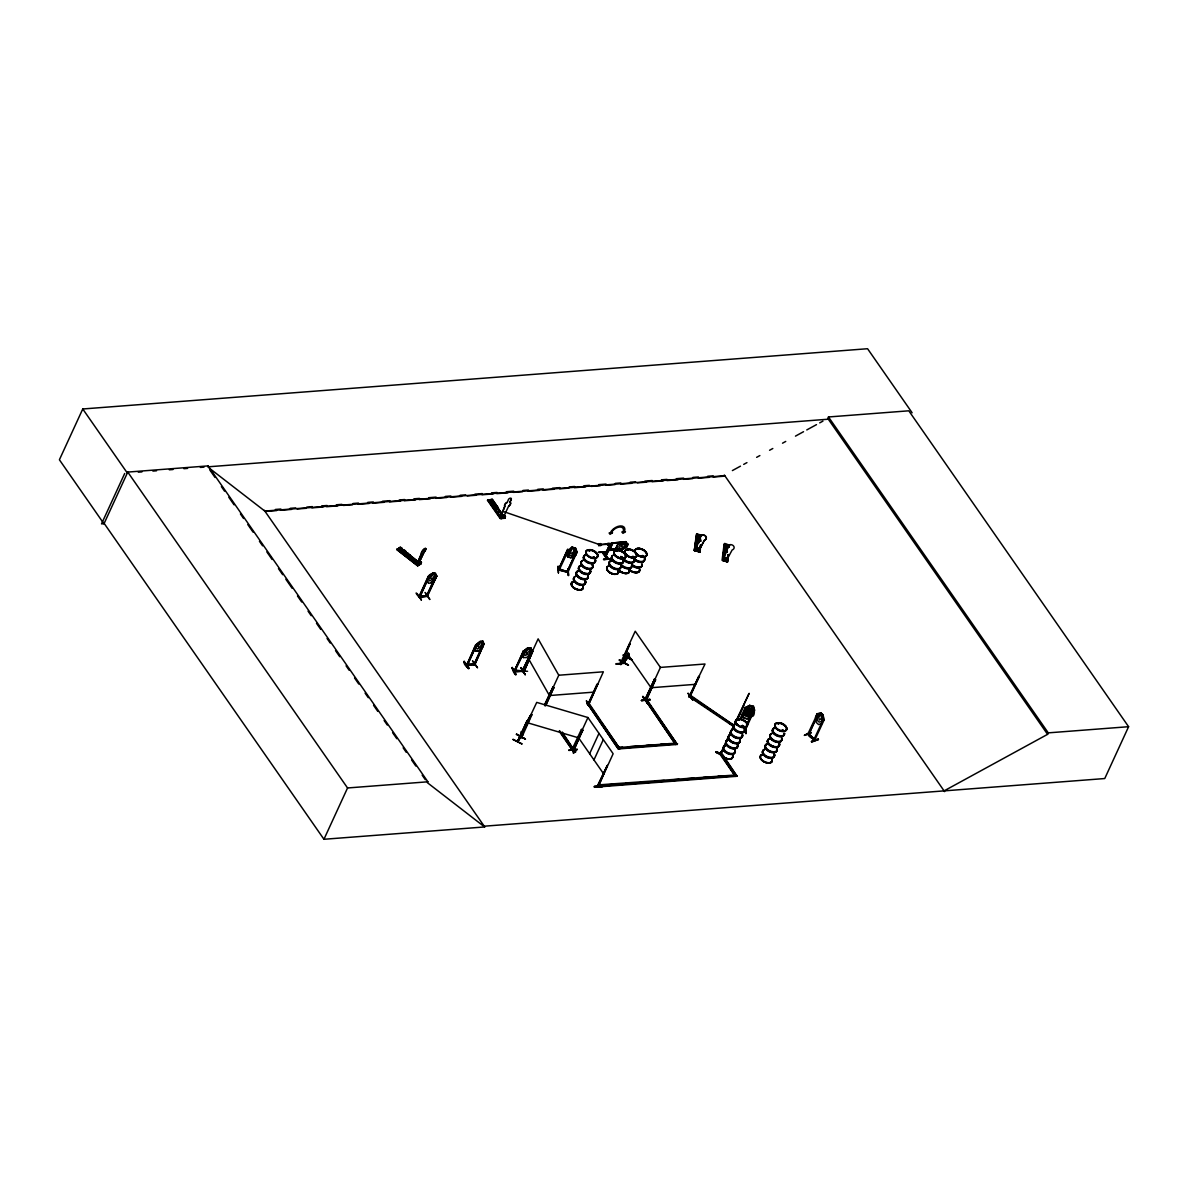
<?xml version="1.0" encoding="UTF-8"?>
<svg xmlns="http://www.w3.org/2000/svg" width="1188" height="1188" viewBox="0 0 1188 1188"><rect width="100%" height="100%" fill="white"/><g stroke="black" fill="none" stroke-linecap="round" stroke-linejoin="round"><path stroke-width="1.5" d="M429.714 599.524L425.111 592.456M591.015 707.855L586.323 700.757L591.104 707.543M687.926 693.317L692.663 700.059M573.685 750.861L582.551 729.863L573.017 750.014M572.319 749.212L573.685 749.494L573.21 750.742M503.311 514.76C501.158 514.656 506.652 517.181 502.925 514.835M503.356 515.013L503.593 516.394L503.564 515.28M504.083 515.948L504.187 514.76L502.153 517.73L503.177 515.503L504.454 515.399L503.549 517.79M521.577 738.03L521.101 731.615M523.002 734.6C520.804 733.011 524.116 735.981 521.695 735.06M522.661 735.342L531.912 714.775L531.036 714.523L531.912 714.775M582.981 730.471L581.407 729.417L571.948 749.702L572.898 749.955M572.156 749.717L573.017 750.222M572.2 749.39L573.269 749.242M573.537 753.385L573.225 746.584L573.552 753.341M581.407 729.417L582.551 729.863M609.192 545.767L610.87 546.421L609.117 545.574L604.87 555.36M419.839 561.85C421.413 562.964 417.641 561.612 420.582 562.147M503.935 515.74L503.445 516.364L503.549 515.429M822.304 723.358L818.591 724.561L816.275 722.423L815.532 717.062L817.017 713.825L817.745 714.285M698.485 548.574C697.802 549.287 698.247 547.356 698.514 549.198M726.15 559.028L726.15 557.528L726.061 559.043M698.425 548.128L697.95 548.737M726.046 557.499L725.853 559.088L725.66 557.632M811.538 741.371C832.432 735.045 797.356 746.703 818.25 738.891M811.701 742.084L818.413 739.545M574.146 548.292L573.299 552.732L570.596 553.43L570.804 550.504L573.091 548.024L574.131 548.217M750.267 709.37L749.42 713.78L746.732 714.523L746.94 711.612L749.227 709.117L750.281 709.429M751.618 706.355L750.771 710.855L748.084 711.597L747.638 710.097L750.564 706.103M523.329 672.066L532.759 651.202L523.804 672.2L523.062 671.443M523.433 671.472L523.849 672.141L523.715 670.715M720.359 753.979L749.138 693.317L735.209 723.611M720.968 753.712L730.278 733.367M609.845 549.405L608.865 550.475L622.616 549.346L622.764 548.411L620.106 548.485L618.755 547L619.527 545.337L622.393 543.495L628.006 544.149L626.804 546.777L622.126 549.465M608.924 550.475L609.058 549.376L617.626 548.811M612.562 543.659L609.682 550.415L612.369 542.857M622.141 542.589C610.484 543.243 614.003 542.188 612.399 543.421M701.796 535.461L697.014 533.828L695.322 550.846L694.341 550.534L696.376 534.273L701.677 535.729M694.386 550.534L696.836 534.229L695.232 550.816L695.96 551.039L697.415 534.645M696.896 534.095L694.297 550.504M695.039 550.727L697.014 533.828M696.034 548.737L699.881 538.728A3.415 2.747 7.4 0 1 701.529 535.135A3.415 2.747 7.4 0 1 706.043 536.679A3.415 2.747 7.4 0 1 704.395 540.273L699.212 549.955L704.395 540.273A3.415 2.747 7.4 0 0 706.028 536.798A3.415 2.747 7.4 0 0 701.514 535.253A3.415 2.747 7.4 0 0 699.866 538.847L699.881 538.728M696.406 547.445L697.802 534.57M696.599 550.445L697.623 548.217L699.064 548.856L698.039 551.084L699.064 548.856M700.044 540.792L700.742 535.387M699.331 551.529L700.4 548.945L699.331 551.529L695.292 550.148L695.767 549.079M700.504 544.713L699.509 552.049M700.623 545.114L699.791 552.346L700.757 545.144M729.551 545.797L724.145 543.956L722.096 560.216L727.591 562.028L728.511 554.826M725.363 548.128L723.7 560.736L722.675 560.394L724.784 543.51L729.566 545.144L728.452 545.218M722.764 560.424L724.546 543.911L722.675 560.394M725.571 544.267L723.032 560.528L724.784 543.51M724.873 544.208L723.7 560.736M724.338 560.276L725.378 557.9C729.12 559.355 723.225 556.444 724.338 560.276L725.809 560.766L726.848 558.405M725.913 558.939L725.853 557.677M727.635 548.529L727.65 548.411A3.415 2.747 7.4 0 1 729.298 544.817A3.415 2.747 7.4 0 1 733.813 546.361A3.415 2.747 7.4 0 1 732.164 549.955L726.997 559.518M727.101 561.211L727.799 558.509L727.101 561.211L723.047 559.83L723.165 558.642L722.987 560.498M728.155 554.529L727.234 561.731L726.017 561.523M727.457 562.013L728.259 554.573M522.081 671.487L531.972 650.905L521.918 671.487L523.062 670.478M594.401 787.184L602.747 786.486L594.416 787.124M594.356 786.471L602.687 785.743L594.342 786.382M641.505 700.534L649.955 699.39L641.416 700.489L650.029 700.163L649.94 699.376M649.836 699.836L641.416 700.489M821.264 713.973L821.517 718.116L819.527 720.077L818.621 717.463L821.339 713.943M607.825 543.777L600.668 544.624L607.825 544.356M503.667 516.305L500.935 516.201L504.855 506.444A3.415 2.005 -34.8 0 1 507.276 502.405L508.434 499.524A1.708 0.995 -34.8 0 1 510.409 498.158A1.708 0.995 -34.8 0 1 511.226 499.316L510.053 502.197A3.415 2.005 -34.8 0 1 508.791 506.147L508.702 506.014A3.415 2.005 -34.8 0 0 509.964 502.064L511.226 499.316M419.527 562.236L419.23 561.82M419.973 564.018L420.804 561.657L420.27 562.756M419.78 562.028L419.082 564.523L420.136 562.637M525.319 725.972L525.17 726.804L527.472 722.75M526.67 723.032L526.522 723.863L528.957 719.676L527.22 722.928C529.64 716.839 521.517 734.808 526.759 723.893L526.329 725.17L528.809 720.002M503.504 516.394L503.296 515.696M588.699 550.683L589.59 551.069M589.738 550.905L589.382 551.084M592.961 557.261L594.698 557.469M593.213 557.766L594.163 557.944M593.228 556.92L594.535 558.152M616.914 551.247L617.671 550.816M617.018 551.336L617.3 550.653M621.992 557.306L622.438 558.152L622.364 557.321M622.349 558.197L622.571 557.528M627.68 550.118L628.378 549.925M632.298 556.816C632.862 558.999 634.303 555.241 632.061 557.038M638.06 549.123L638.312 549.331M642.173 556.266C642.96 553.786 644.787 558.538 642.263 556.177M642.589 555.984L642.47 555.657M738.312 719.869L739.292 720.329M738.832 720.374L738.847 719.572M739.352 720.091L738.906 719.572M744.104 727.026L743.332 726.714M778.021 723.447L777.991 723.923M778.63 724.175L778.081 723.433M783.724 730.976L781.927 730.457M517.82 740.733L520.938 736.827M518.131 741.297L518.176 740.273M520.418 737.139L536.724 702.39L587.941 717.537L613.142 753.741L598.158 786.471C597.119 783.961 599.777 786.114 597.876 785.194M727.308 559.563L723.269 558.182L723.388 556.994L722.779 558.33L727.769 559.949M525.23 727.516L524.101 729.239L528.333 719.809M524.101 729.239L524.547 727.576M603.786 774.056L578.601 737.852L527.368 722.72L525.259 726.195L525.749 724.665M525.363 726.254L529.744 717.611M529.269 719.497L529.655 717.775M529.224 719.586L529.655 717.908L528.586 720.344M527.769 722.75L530.917 714.924L527.16 721.354M608.746 550.044L619.022 549.376M611.85 543.391L625.734 542.574L625.883 541.639L612.325 543.05M623.774 662.355L628.14 653.073M623.819 662.369L627.353 657.736M624.457 662.191L624.799 661.449M627.769 657.647L627.338 657.484M628.452 653.237L624.101 662.666L627.19 657.736M588.788 703.712L587.674 704.766L597.698 684.154L588.609 704.692M645.307 700.088L645.604 698.648L677.294 744.431L618.28 748.96L587.08 703.073L588.713 702.94L619.913 748.841L602.064 723.195M645.648 699.346L646.732 699.554M733.174 726.254L689.055 696.614L689.886 696.272M419.973 562.429L420.998 561.79M419.869 596.985L428.259 577.947M419.973 595.96C413.959 596.346 438.506 595.485 419.839 595.886C414.063 600.816 442.278 592.366 418.948 596.718M476.834 644.817L475.883 644.936L466.676 665.325C487.526 662.355 462.637 666.928 467.582 664.508M474.829 664.627L483.917 644.074L483.16 644.134L484.259 644.356L482.892 641.268L480.056 641.49L475.794 644.921L480.115 641.565L482.952 641.342M527.68 721.22L527.457 721.948L528.749 719.616M605.39 555.256C605.85 558.806 611.33 542.886 609.8 545.515M568.696 549.866L567.671 549.376L558.345 569.973L567.671 549.376M576.477 551.811L577.205 552.123L575.631 555.227M740.97 718.785L746.183 707.885L745.128 707.647L740.124 718.799M697.475 540.956L698.722 540.436M520.329 737.109L530.531 716.513M429.343 576.596L428.289 576.655M436.13 576.017L426.388 596.421L427.413 595.381M723.789 558.553L727.65 548.411M625.883 541.639L625.348 542.649M529.937 717.404L530.754 714.983M507.276 502.405L507.172 502.272A3.415 2.005 -34.8 0 0 504.752 506.311L500.831 516.052L504.558 515.562M528.051 721.131L529.046 718.978M529.403 718.205L530.204 715.948M417.24 563.261L421.339 553.697A3.415 1.069 -52 0 1 422.987 550.118A3.415 1.069 -52 0 1 425.735 548.574A3.415 1.069 -52 0 1 424.071 552.153L419.334 562.295L417.389 563.394L419.171 562.176L424.071 552.153A3.415 1.069 -52 0 0 425.883 548.693A3.415 1.069 -52 0 0 423.151 550.237A3.415 1.069 -52 0 0 421.502 553.831L417.389 563.394M627.65 657.989L624.146 661.671M912.132 412.771L867.567 348.723L82.759 408.984L59.4 459.771L103.965 523.819L127.769 472.082L208.093 465.904L427.888 781.793L427.442 782.744L484.615 826.952L323.953 839.277L104.158 523.403M124.681 473.507L101.515 523.878L104.336 523.656M208.093 465.904L207.662 466.854L828.318 419.201M418.755 562.072L415.845 563.706L416.453 562.384L418.785 563.899L417.627 565.8L396.896 549.613L400.282 547.267C407.142 549.331 393.733 552.895 402.39 548.915M399.51 547.965L400.282 547.267M403.786 549.999L400.757 551.915L403.786 549.999C410.647 552.064 397.238 555.628 405.895 551.648M406.504 554.083C410.023 557.038 404.752 552.182 408.345 555.301M407.751 553.118L404.722 555.019L407.751 553.118L409.741 555.019M406.949 556.4L409.86 554.751M419.78 563.869L420.804 561.657M421.458 562.399L419.141 560.87L421.458 562.399L419.928 564.463L400.594 549.346M429.15 576.611L428.229 576.432L418.919 596.673M419.765 597.015L429.328 576.418M421.235 600.178C418.636 593.258 411.018 588.431 421.428 599.851M426.388 596.421L434.942 577.427M427.027 596.109L436.649 576.121M419.156 597.015L428.393 576.67L432.566 573.225L435.387 573.002L436.753 576.076L427.309 596.406M436.753 576.076L435.268 579.313L430.947 582.58C427.027 585.877 425.809 575.393 428.244 582.877M429.804 599.212L425.349 592.812M323.953 839.277L347.549 787.971L127.769 472.082M501.544 514.033L491.268 499.613L505.034 518.235L500.237 518.607L487.451 500.222L492.218 499.302C497.995 503.89 481.749 500.905 493.51 501.173M491.698 499.896L492.218 499.302M494.371 502.42L490.08 502.999L494.371 502.42C500.163 507.009 483.917 504.009 495.678 504.291M496.822 505.94L492.515 506.534L496.822 505.94C502.613 510.528 486.367 507.543 498.128 507.811M499.391 516.394L500.326 515.057L501.618 516.914L501.143 517.983L504.662 517.701L505.152 516.646L503.861 514.775M499.836 516.112L500.326 515.057M500 515.072L501.306 516.943L500.697 518.265L501.678 518.503L488.728 499.836L487.54 500.237M504.217 518.295L505.479 516.617L504.187 514.76M464.196 661.33C461.939 664.76 476.343 675.616 464.137 661.374M466.29 665.028L467.567 664.211M476.7 644.95L475.72 644.713L466.661 665.28M476.477 644.653L467.389 665.191M467.27 665.28L476.819 644.683M474.992 663.647L473.893 664.701L481.006 648.826M474.086 664.716L483.575 644.163M474.725 664.656L483.917 644.074M477.294 667.478L472.839 661.077M558.018 566.483L558.419 572.824M512.251 667.478C512.548 673.923 520.418 679.981 512.236 667.478M568.161 571.443C564.968 572.022 557.187 566.75 559.117 570.181L568.725 549.673M523.359 650.876L514.107 671.458L524.532 651.009L523.359 650.876L524.472 651.039L514.909 671.19M514.285 671.502L523.492 651.113L527.799 647.876L530.828 647.95M575.72 555.286L571.042 557.751L567.79 556.905L572.245 547.237L575.482 548.084L576.388 551.915M527.576 671.294L519.037 671.027M520.849 667.938L525.2 674.754L521.339 667.938M521.087 667.537L525.185 674.695M568.161 575.423L568.161 569.26M567.879 568.755L568.577 575.601L568.176 569.215M576.269 551.618L566.884 572.215L576.462 551.678M568.042 571.383L567.626 572.096L558.226 569.676M522.096 671.532L523.091 670.745M558.612 569.186L568.161 571.695L567.819 572.438L577.071 551.841M514.062 671.116L522.631 671.22C525.066 670.492 515.444 672.794 514.256 671.458M531.303 651.143L532.239 651.113L530.694 647.965L527.858 648.024L523.834 653.608L524.888 655.524L529.596 653.623L530.784 647.876L532.269 651.187L530.709 654.38L526.373 657.617L523.359 657.528M523.106 671.591L538.134 638.862L558.776 675.23L544.832 705.524M532.759 651.202L523.819 672.066M513.112 739.278L522.141 744.015L512.934 739.545M606.919 551.559L598.975 552.257M516.394 734.362L525.423 739.099L516.572 734.065M603.474 552.212L608.657 558.969M603.667 551.93L608.33 558.954M607.469 544.549L608.004 543.391L610.201 543.421L609.667 544.579L607.469 544.549L609.667 544.579M607.603 544.743L608.004 543.391M526.848 721.19L517.463 741.564L520.745 736.649M517.834 741.015L527.145 720.745M527.591 720.908L517.775 741.728L521.057 736.812M609.548 544.401L610.201 543.421M610.81 546.495L610.766 545.129L609.711 545.01L604.737 555.316L605.672 555.375M612.147 542.693L605.138 555.984L609.726 546.525M610.573 546.257L609.637 546.332L609.711 545.01M610.513 559.221L603.549 559.37L612.176 559.103M605.345 556.043L610.766 545.129M605.865 555.939L610.394 546.435M608.909 550.4L612.34 542.931L626.046 541.876M607.216 559.028L602.613 552.004M544.49 704.9L553.044 686.961L545.01 705.746M544.787 704.9L553.044 686.961M545.589 705.449L553.846 687.51L552.732 686.961M545.752 705.687L553.846 687.51M627.116 545.129L623.314 547.044L620.789 546.421L622.913 544.668L627.056 545.054M596.94 684.214L587.882 704.796M587.525 704.484L588.52 704.707L603.37 671.799L558.776 675.23M573.255 750.192L569.037 750.029M571.948 749.91L572.289 748.96M572.883 750.267L587.941 717.537M582.699 730.486L573.403 750.875L572.854 750.207M562.176 732.001L575.527 752.242L573.908 752.375L559.503 730.62M616.126 664.137L624.65 663.023L616.32 663.706M574.502 749.984L577.383 749.346L568.844 750.46M620.938 664.448L629.833 643.54L620.968 664.538L620.775 663.038M629.967 644.178L620.685 664.552L620.151 663.81L635.224 631.214L660.409 667.418L645.44 700.163M624.071 662.043L627.739 654.202M627.279 657.38L627.383 658.434L629.061 654.84M626.952 658.271L629.15 653.534M628.734 655.271L627.383 658.375M628.407 665.028C600.876 649.257 646.777 675.497 619.29 660.38M632.164 659.845L623.24 654.959L632.164 660.008M589.634 753.697L598.975 733.382M593.955 759.934L603.311 739.604M695.396 548.96L694.787 550.282L699.687 552.316M607.32 765.458L597.638 785.728L607.32 765.458L598.455 786.456L597.98 785.773M722.631 754.514L737.035 776.269L598.707 786.887L598.084 784.926L734.496 775.066M618.28 748.96L587.08 703.073M647.95 703.177C632.803 682.343 658.018 717.537 642.604 696.807M674.621 743.049L644.46 698.663L646.094 698.529L677.294 744.431M646.643 699.717L645.47 700.326L654.588 679.135L644.965 699.465M645.292 699.465L654.588 679.135M654.736 679.774L655.494 679.699L646.183 699.984M646.391 700.281L655.494 679.699M690.08 696.658L699.346 676.343L689.159 696.732L690.258 696.925M698.589 676.403L689.322 696.97L690.347 695.916M690.169 696.896L689.159 696.732L705.019 664.003L660.409 667.418M692.753 699.732L688.238 693.346M674.754 743.228L618.993 747.519L622.586 747.237M675.66 744.549L644.46 698.663M264.315 510.32L484.734 826.937L484.11 826.209L1104.751 778.541L1128.6 726.7L908.805 410.81L828.481 416.973L827.798 418.458L1047.578 734.347L944.089 790.881M722.259 754.425C714.226 750.103 713.349 751.826 721.933 755.152M719.661 753.756L721.591 752.999L719.661 753.756L735.417 776.388L719.958 753.118M734.422 724.858L733.471 725.616L689.352 695.975L690.302 695.203L734.125 725.497L691.52 696.866M737.555 719.334L743.792 705.806M740.985 719.007L746.049 707.87M746.45 725.304L750.771 715.933M752.212 712.8L753.638 709.682L754.558 710.186L752.865 706.192L749.717 705.345L745.039 707.87L746.019 708.137M745.604 729.477L744.728 729.209C743.332 731.645 747.193 729.566 744.594 729.491M746.48 725.526L753.86 709.979M744.252 730.234L745.188 730.427L754.514 709.875M751.856 716.409L747.163 718.799L744.015 717.953L742.218 714.033L743.94 718.087L747.178 718.859L751.856 716.409C756.979 716.78 752.568 698.217 752.984 709.8L751.87 712.221L748.915 713.646L746.821 713.142L745.589 710.721L749.717 705.345M745.44 727.234L745.841 733.13M745.886 733.144L745.47 729.907M804.439 735.253L811.345 732.476L804.632 734.986M823.091 719.557L824.056 720.062L814.552 740.54L807.751 734.258L817.329 713.854M814.419 739.01L808.315 733.382L808.092 734.229C809.191 738.654 818.012 739.797 813.795 739.827L823.299 719.408M808.449 734.897L817.953 714.434L808.672 734.823L808.018 733.456L807.795 734.347M808.924 734.288L814.716 739.679L814.463 740.525M1047.578 734.347L1048.262 732.862L828.481 416.973M715.755 752.256L722.096 754.781M716.052 751.633L722.23 754.499M729.818 723.522L734.139 725.927M609.117 545.931L610.127 545.426M726.076 741.654L739.797 713.632M526.982 722.735L529.937 716.527L527.234 721.443M526.433 723.551L529.789 716.646M515.354 670.745L514.671 671.116M523.195 670.715L522.215 670.715M508.702 506.014L503.861 516.26M529.046 719.735L526.462 724.591M524.012 729.194L527.784 722.72M823.195 719.616L824.056 720.062M609.028 549.465L622.928 548.648M525.423 739.099L516.453 734.229M612.919 542.678L612.83 543.555M433.323 573.715L430.516 577.962L431.749 579.061C433.234 578.615 435.892 573.359 433.278 573.641M480.828 641.995L478.022 646.227L479.254 647.326C480.739 646.881 483.397 641.624 480.769 641.921M528.615 648.455L526.403 651.187L526.121 653.86L529.284 651.202L529.566 648.455L528.571 648.381M622.75 558.345L622.557 558.108A6.371 3.638 24.7 0 0 623.076 559.355M633.085 556.533L633.13 557.127M744.297 727.264L744.193 726.833M400.089 547.653L420.923 563.914L400.148 547.519L397.252 549.168L418.621 565.221L417.864 565.533M420.389 564.196L399.272 548.247M432.625 573.373L428.675 579.061L429.64 580.843L434.155 578.645C439.055 571.309 430.843 572.408 428.229 576.432M468.28 668.562L464.003 661.657L468.74 668.547M727.398 551.306L726.21 551.663M727.175 551.648L727.219 550.579M568.547 549.881C571.25 547.965 575.348 543.124 568.102 552.509L569.334 554.974L571.428 555.509L574.398 554.143L575.482 548.01L577.205 552.123M396.926 549.613L417.671 565.77M397.163 549.331L418.057 565.533L420.953 563.884M418.443 565.221L397.386 548.901M418.191 565.488L397.252 549.168M521.591 734.808L522.527 735.06M600.386 543.54L601.559 544.535L600.564 545.738M558.152 566.201L558.434 572.958M616.112 664.003L624.442 663.32M568.859 750.296L577.175 749.643M823.848 720.24L823.046 714.894L820.789 712.726L817.017 717.404L817.641 720.73L819.156 722.111L821.517 721.562L823.121 714.879L823.923 720.21M689.055 696.614L690.005 695.841M431.006 582.744L435.224 579.239M478.497 651.009L475.616 651.158L478.497 650.935L482.714 647.505M621.339 663.765L620.492 663.067L621.027 663.825M573.18 749.405L574.027 750.118L573.596 749.45M523.507 651.187L527.799 647.876M474.368 663.973L474.458 664.018M622.111 549.554L626.819 546.732M416.453 562.384L416.201 563.32L418.651 561.939M418.295 564.968L420.745 563.572M568.057 571.651L567.151 571.131M567.716 572.393L558.449 569.973M732.387 470.582L740.466 466.156M743.703 464.389L746.94 462.622M756.637 457.335L759.875 455.568M769.572 450.267L772.809 448.5M782.521 443.198L785.743 441.431M795.455 436.13L803.534 431.704M806.771 429.937L816.483 424.636M819.705 422.869L822.942 421.116M621.666 557.187L621.146 557.87L622.408 558.345M633.546 557.098L632.476 557.246M642.485 555.88L643.451 555.821M743.094 726.878L743.643 726.417M743.97 727.249C741.267 726.863 746.168 727.813 743.51 726.12M749.732 705.509L745.128 707.647M753.341 713.186L751.529 709.206L748.366 708.36L743.703 710.884L745.277 715.087L748.514 715.859C756.979 716.067 751.276 701.336 750.519 715.161L747.564 716.572L745.47 716.082L744.237 713.661L748.366 708.36L743.673 711.092M514.434 670.418C534.303 672.156 510.781 669.2 515.28 670.893M487.793 500.044L500.638 518.414M488.847 500.148L501.41 518.369M501.707 518.488L487.912 499.896L492.084 499.569L504.766 518.102M816.943 713.854L820.789 712.726M804.439 735.417L811.077 732.758M698.247 551.826L699.569 551.915L700.192 550.593L695.01 548.633L695.619 547.312L695.5 548.5L699.539 549.881M602.108 552.301L606.86 559.073M588.803 704.009L588.149 704.039M593.54 557.439L594.446 557.707M642.322 555.583L643.525 556.281M699.227 542.04L697.564 540.733L699.598 541.089M727.086 551.514L725.348 550.608M408.108 555.271L406.459 554.529M554.009 687.748L553.4 687.57M597.119 684.451L597.861 684.377M655.657 679.937L654.306 679.15M698.752 676.64L699.509 676.581M645.307 698.811L645.945 699.643L645.678 698.782M587.6 704.529L588.387 704.425M138.283 472.185L141.936 471.903M152.881 471.072L156.534 470.79M169.32 469.809L172.973 469.527M183.917 468.681L187.57 468.399M200.356 467.419L204.009 467.136M275.393 509.459L280.932 509.043M290.169 508.33L295.708 507.9M306.801 507.053L312.34 506.623M321.577 505.925L327.116 505.494M336.353 504.781L341.892 504.365M352.985 503.504L358.524 503.088M367.76 502.376L373.299 501.945M382.536 501.232L389.931 500.668M399.168 499.955L404.707 499.539M413.944 498.826L419.483 498.396M428.72 497.698L436.115 497.119M445.351 496.421L450.891 495.99M460.127 495.277L465.666 494.861M474.903 494.149L482.298 493.584M491.535 492.872L497.074 492.441M506.311 491.728L513.706 491.164M522.943 490.451L528.482 490.035M537.719 489.322L543.258 488.892M552.494 488.194L559.89 487.615M569.126 486.917L574.665 486.486M583.902 485.773L589.441 485.357M598.678 484.645L606.073 484.08M615.31 483.368L620.849 482.937M630.086 482.224L635.625 481.808M644.861 481.095L652.257 480.531M661.493 479.818L667.032 479.388M676.269 478.69L683.649 478.111M692.886 477.413L698.44 476.982M707.677 476.269L713.216 475.853M724.814 475.735L264.82 511.063L209.118 467.998M265.652 511.404L276.745 510.558M280.442 510.276L291.535 509.414M297.089 508.984L306.326 508.286M311.88 507.855L322.973 507.009M326.67 506.712L337.763 505.865M343.317 505.435L352.554 504.737M358.108 504.306L369.201 503.46M372.898 503.163L383.991 502.316M389.53 501.885L400.638 501.039M404.336 500.757L415.429 499.91M419.126 499.613L430.219 498.767M435.758 498.336L446.851 497.49M450.549 497.208L461.642 496.361M467.196 495.931L476.447 495.218M481.986 494.787L493.079 493.941M496.777 493.659L507.87 492.812M513.424 492.381L522.661 491.669M528.215 491.238L539.307 490.392M543.005 490.109L554.098 489.248M559.652 488.832L568.889 488.12M574.443 487.689L585.536 486.842M591.075 486.412L600.326 485.699M605.865 485.283L615.117 484.57M620.671 484.14L631.764 483.293M637.303 482.863L646.554 482.15M652.093 481.734L663.186 480.873M666.884 480.591L677.977 479.744M683.531 479.313L692.782 478.601M698.321 478.185L709.414 477.324M713.112 477.041L724.205 476.195M502.153 517.73L503.43 517.626M609.444 546.049L610.38 545.975M622.17 549.539L618.621 549.896L616.216 547.549L617.389 544.965C620.359 542.678 625.586 539.753 628.051 544.223L626.878 546.807L622.75 548.277L622.616 549.346M598.559 552.197L607.32 551.603L598.826 552.583M603.549 559.37L612.072 558.479L603.816 559.697M436.412 575.809L435.654 575.868L436.575 576.046M467.018 664.582L474.131 664.166M474.532 664.374L467.433 664.196M477.546 667.819L472.512 661.048M594.03 692.114L549.42 695.544L528.779 659.177M695.678 684.318L651.069 687.733L625.883 651.529M586.783 703.697L588.416 703.578L599.97 720.166M644.178 699.301L645.797 699.168M629.774 746.688L638.773 745.99M645.975 745.44L653.162 744.891M660.365 744.341L669.349 743.643M574.205 751.737L575.824 751.603M618.577 748.321L677.591 743.792M1048.262 732.862L1128.6 726.7M347.549 787.971L427.888 781.793M601.484 785.283L597.787 785.565L598.707 786.887M608.88 784.719L616.26 784.154M625.497 783.441L632.892 782.877M640.287 782.298L647.668 781.734M655.063 781.169L664.3 780.457M671.68 779.892L679.076 779.328M686.456 778.764L693.851 778.185M703.088 777.487L710.483 776.907M717.864 776.343L725.259 775.779M599.004 786.248L737.332 775.63M523.834 670.849L523.849 671.472M728.051 545.307L729.417 545.559M726.299 561.419L727.338 561.597L727.576 560.157M496.005 507.573L494.55 506.905M586.991 574.042L586.233 573.403M743.45 726.017L742.693 726.789M699.093 541.862L697.579 540.926M725.838 550.237L726.908 550.608M558.434 569.691L559.31 570.166M744.297 729.937L745.262 730.219M632.996 556.355L632.075 556.786M594 556.92L593.079 557.603M783.278 730.041L782.031 730.026L783.07 731.214M750.578 706.177L751.618 706.429M753.638 709.964L754.529 710.112M745.277 715.087L748.514 715.859M572.245 547.341L575.393 548.143L571.042 557.751L567.79 556.83L566.067 552.776L567.79 556.905M699.984 536.56L696.673 535.743L699.866 536.827M729.358 546.792L724.442 545.426L729.224 547.059M699.851 537.659L696.539 536.827L699.732 537.926M727.62 547.341L724.294 546.525L727.487 547.609M699.628 539.307L696.317 538.476L701.113 540.109M727.398 548.99L724.086 548.158L727.279 549.257M701.039 541.312L696.123 539.931L699.316 541.03M727.205 550.445L723.893 549.628L727.368 551.366M699.227 542.411L695.916 541.58L699.108 542.678M726.997 552.093L723.685 551.262L726.878 552.361M504.454 518.295L491.342 499.925M501.069 518.562L488.03 499.628M502.895 511.33L599.702 544.668C598.5 548.886 597.802 540.778 599.702 544.668M745.5 729.462L745.648 733.545M782.937 730.679L783.234 730.427M566.973 572.215L567.819 572.185M734.496 725.571L729.863 723.418L732.818 725.155M623.121 655.241L632.046 660.157M400.861 549.079L420.359 564.226M496.139 506.771L494.342 506.905M727.115 550.787L725.942 550.029L725.259 550.816M820.715 712.755L823.121 714.879M616.32 547.505L618.696 549.806M559.192 569.928L559.548 569.646M814.196 739.248L813.899 739.976M496.317 506.964C493.866 503.92 494.594 509.801 496.51 506.949M504.247 518.28L490.793 499.955M642.99 696.717L647.772 703.608M724.294 474.992L944.609 791.624M617.522 545.069L616.364 547.579M723.388 756.652L737.035 776.269M492.07 499.554L504.87 517.938M565.028 737.154L571.339 746.213M559.206 731.244L573.908 752.375M482.892 641.268L481.66 646.911L477.131 649.108L476.18 647.326L480.056 641.49M474.458 648.188L475.66 651.232L474.413 648.113M209.771 469.899L215.058 477.487M221.399 486.605L224.562 491.164M228.794 497.237L234.081 504.826M240.422 513.944L243.585 518.503M247.817 524.576L253.103 532.165M259.43 541.283L262.607 545.827M266.84 551.9L272.111 559.503M278.452 568.606L282.685 574.68M285.848 579.239L292.189 588.357M297.475 595.945L301.707 602.019M308.048 611.137L311.211 615.696M316.498 623.284L320.73 629.358M327.056 638.476L330.234 643.035M335.521 650.623L339.738 656.697M346.079 665.815L349.257 670.359M354.544 677.962L358.761 684.036M365.102 693.139L368.28 697.698M373.552 705.301L377.784 711.374M384.125 720.477L387.288 725.036M392.575 732.625L396.807 738.698M403.148 747.816L406.311 752.375M411.597 759.964L415.83 766.037M422.171 775.155L425.334 779.714M82.759 408.984L127.324 473.032M745.411 727.19L746.168 733.605M591.936 564.731A6.371 3.638 24.7 0 1 586.664 568.993A6.371 3.638 24.7 0 1 581.571 561.672M592.159 564.404A6.46 3.698 24.7 0 1 590.317 569.052A6.46 3.698 24.7 0 1 582.179 565.948A6.46 3.698 24.7 0 1 582.625 560.766M590.659 571.265A6.341 3.623 24.7 0 1 582.372 572.378A6.341 3.623 24.7 0 1 580.546 565.547A6.386 3.653 24.7 0 0 583.041 572.928A6.386 3.653 24.7 0 0 590.466 570.344M590.674 571.265A6.356 3.638 24.7 0 1 582.372 572.378A6.356 3.638 24.7 0 1 580.531 565.533M595.337 559.919A6.46 3.698 24.7 0 1 587.822 562.518A6.46 3.698 24.7 0 1 585.194 555.152M592.946 564.894A6.371 3.638 24.7 0 1 585.55 567.463A6.371 3.638 24.7 0 1 582.966 560.216M595.099 560.231A6.371 3.638 24.7 0 1 587.704 562.8A6.371 3.638 24.7 0 1 585.12 555.539M592.886 565.236A6.46 3.698 24.7 0 1 585.372 567.834A6.46 3.698 24.7 0 1 582.744 560.469M595.47 559.622A6.46 3.698 24.7 0 1 587.956 562.236A6.46 3.698 24.7 0 1 585.328 554.87M595.708 560.35A6.371 3.638 24.7 0 1 587.392 561.479A6.371 3.638 24.7 0 1 585.55 554.603M585.164 581.808A6.371 3.638 24.7 0 1 578.541 584.704A6.371 3.638 24.7 0 1 574.22 577.65M584.808 580.383A6.46 3.698 24.7 0 1 579.462 584.704A6.46 3.698 24.7 0 1 574.294 577.264M583.026 586.501A6.386 3.653 24.7 0 1 575.616 589.07A6.386 3.653 24.7 0 1 573.032 581.793A6.386 3.653 24.7 0 0 575.601 589.085A6.386 3.653 24.7 0 0 583.026 586.516A6.371 3.638 24.7 0 1 575.601 589.085A6.371 3.638 24.7 0 1 573.017 581.838M583.13 586.189A6.341 3.623 24.7 0 1 575.764 588.743A6.341 3.623 24.7 0 1 573.195 581.526M590.094 571.042A6.341 3.623 24.7 0 1 582.729 573.596A6.341 3.623 24.7 0 1 580.16 566.379M583.115 586.323A6.386 3.653 24.7 0 1 575.69 588.906A6.386 3.653 24.7 0 1 573.091 581.63M587.986 575.898A6.46 3.698 24.7 0 1 580.472 578.497A6.46 3.698 24.7 0 1 577.843 571.131M585.595 580.873A6.371 3.638 24.7 0 1 578.2 583.442A6.371 3.638 24.7 0 1 575.616 576.195M587.748 576.21A6.371 3.638 24.7 0 1 580.353 578.779A6.371 3.638 24.7 0 1 577.769 571.517M584.942 580.086A6.46 3.698 24.7 0 1 583.1 584.734A6.46 3.698 24.7 0 1 574.962 581.645A6.46 3.698 24.7 0 1 575.408 576.447M588.119 575.601A6.46 3.698 24.7 0 1 580.605 578.214A6.46 3.698 24.7 0 1 577.977 570.849M588.179 575.274A6.371 3.638 24.7 0 1 580.784 577.828A6.371 3.638 24.7 0 1 578.2 570.582M781.466 738.862A6.371 3.638 24.7 0 1 774.071 741.431A6.371 3.638 24.7 0 1 771.487 734.184M781.704 738.55A6.46 3.698 24.7 0 1 774.19 741.149A6.46 3.698 24.7 0 1 771.561 733.783M779.447 743.243A6.371 3.638 24.7 0 1 772.052 745.812A6.371 3.638 24.7 0 1 769.468 738.55A6.386 3.653 24.7 0 0 771.992 745.945A6.386 3.653 24.7 0 0 779.402 743.376M784.481 734.021A6.46 3.698 24.7 0 1 776.016 735.164A6.46 3.698 24.7 0 1 774.145 728.185M781.897 737.926A6.371 3.638 24.7 0 1 774.502 740.495A6.371 3.638 24.7 0 1 771.918 733.234M784.035 733.263A6.371 3.638 24.7 0 1 776.64 735.817A6.371 3.638 24.7 0 1 774.056 728.571M781.838 738.268A6.46 3.698 24.7 0 1 774.324 740.866A6.46 3.698 24.7 0 1 771.695 733.501M784.6 733.739A6.46 3.698 24.7 0 1 776.15 734.867A6.46 3.698 24.7 0 1 774.279 727.902M784.659 733.382A6.371 3.638 24.7 0 1 777.086 734.882A6.371 3.638 24.7 0 1 773.537 728.155M774.487 727.635A6.371 3.638 24.7 0 1 775.734 727.383M774.116 754.84A6.371 3.638 24.7 0 1 767.478 757.736A6.371 3.638 24.7 0 1 763.171 750.682M773.759 753.4A6.46 3.698 24.7 0 1 771.903 758.048A6.46 3.698 24.7 0 1 763.78 754.959A6.46 3.698 24.7 0 1 764.211 749.762M771.368 758.449A6.371 3.638 24.7 0 1 769.542 763.023A6.371 3.638 24.7 0 1 761.538 759.964A6.386 3.653 24.7 0 1 761.954 754.84M761.968 754.87A6.371 3.638 24.7 0 0 761.538 759.964A6.386 3.653 24.7 0 0 769.557 763.023A6.386 3.653 24.7 0 0 771.383 758.434M771.517 758.107A6.371 3.638 24.7 0 1 769.69 762.681A6.371 3.638 24.7 0 1 761.686 759.637A6.371 3.638 24.7 0 1 762.117 754.529M778.482 742.96A6.371 3.638 24.7 0 1 773.225 747.222A6.371 3.638 24.7 0 1 768.131 739.901M771.472 758.241A6.386 3.653 24.7 0 1 769.646 762.845A6.386 3.653 24.7 0 1 761.612 759.771A6.386 3.653 24.7 0 1 762.043 754.647M778.63 742.693A6.386 3.653 24.7 0 1 776.804 747.282A6.386 3.653 24.7 0 1 768.77 744.223A6.386 3.653 24.7 0 1 769.2 739.099M776.937 748.93A6.46 3.698 24.7 0 1 769.423 751.529A6.46 3.698 24.7 0 1 766.795 744.163M774.546 753.905A6.371 3.638 24.7 0 1 767.151 756.474A6.371 3.638 24.7 0 1 764.567 749.212M776.685 749.242A6.371 3.638 24.7 0 1 769.304 751.796A6.371 3.638 24.7 0 1 766.706 744.549M774.487 754.246A6.46 3.698 24.7 0 1 766.973 756.845A6.46 3.698 24.7 0 1 764.344 749.48M777.071 748.633A6.46 3.698 24.7 0 1 769.557 751.232A6.46 3.698 24.7 0 1 766.928 743.866M777.308 749.361A6.371 3.638 24.7 0 1 768.992 750.474A6.371 3.638 24.7 0 1 767.151 743.614M742.129 735.03A6.371 3.638 24.7 0 1 734.733 737.6A6.371 3.638 24.7 0 1 732.15 730.338M742.366 734.719A6.46 3.698 24.7 0 1 734.867 737.317A6.46 3.698 24.7 0 1 732.239 729.952M739.961 739.753A6.371 3.638 24.7 0 1 732.565 742.322A6.371 3.638 24.7 0 1 729.981 735.075M740.094 739.396A6.341 3.623 24.7 0 1 732.729 741.951A6.341 3.623 24.7 0 1 730.16 734.733M740.079 739.545A6.386 3.653 24.7 0 1 732.654 742.114A6.386 3.653 24.7 0 1 730.056 734.837M744.95 729.105A6.46 3.698 24.7 0 1 737.436 731.719A6.46 3.698 24.7 0 1 734.808 724.353M742.158 725.898A6.46 3.698 24.7 0 1 744.356 727.977M742.752 735.149A6.371 3.638 24.7 0 1 734.436 736.278A6.371 3.638 24.7 0 1 732.58 729.402M744.119 728.318A6.371 3.638 24.7 0 1 742.307 732.892A6.371 3.638 24.7 0 1 734.303 729.848A6.371 3.638 24.7 0 1 734.733 724.739M741.951 726.254A6.371 3.638 24.7 0 1 743.183 727.234M742.5 734.422A6.46 3.698 24.7 0 1 735.001 737.035A6.46 3.698 24.7 0 1 732.372 729.67M745.084 728.823A6.46 3.698 24.7 0 1 737.57 731.422A6.46 3.698 24.7 0 1 734.941 724.056M742.292 725.601A6.46 3.698 24.7 0 1 744.49 727.695M745.143 728.482A6.371 3.638 24.7 0 1 737.748 731.051A6.371 3.638 24.7 0 1 735.164 723.804M742.396 725.319A6.371 3.638 24.7 0 1 744.564 727.383M734.778 751.009A6.371 3.638 24.7 0 1 727.383 753.563A6.371 3.638 24.7 0 1 724.799 746.316M735.03 750.697A6.46 3.698 24.7 0 1 727.516 753.296A6.46 3.698 24.7 0 1 724.888 745.93M732.744 755.375A6.341 3.623 24.7 0 1 725.378 757.929A6.341 3.623 24.7 0 1 722.809 750.712M739.708 740.243A6.341 3.623 24.7 0 1 732.343 742.782A6.341 3.623 24.7 0 1 729.774 735.565M732.729 755.523A6.386 3.653 24.7 0 1 725.304 758.093A6.386 3.653 24.7 0 1 722.72 750.816M739.886 739.961A6.386 3.653 24.7 0 1 732.461 742.53A6.386 3.653 24.7 0 1 729.878 735.253M737.006 743.955A6.46 3.698 24.7 0 1 735.149 748.603A6.46 3.698 24.7 0 1 727.026 745.515A6.46 3.698 24.7 0 1 727.472 740.332M735.209 750.074A6.371 3.638 24.7 0 1 727.828 752.628A6.371 3.638 24.7 0 1 725.229 745.381M737.362 745.396A6.371 3.638 24.7 0 1 730.739 748.292A6.371 3.638 24.7 0 1 726.417 741.238M735.149 750.4A6.46 3.698 24.7 0 1 727.65 753.014A6.46 3.698 24.7 0 1 725.022 745.648M737.733 744.802A6.46 3.698 24.7 0 1 730.219 747.401A6.46 3.698 24.7 0 1 727.591 740.035M737.793 744.46A6.371 3.638 24.7 0 1 730.397 747.029A6.371 3.638 24.7 0 1 727.813 739.782M642.04 565.265A6.46 3.698 24.7 0 1 638.238 567.775A6.46 3.698 24.7 0 1 631.63 564.968A6.46 3.698 24.7 0 1 628.125 568.547A6.46 3.698 24.7 0 1 620.567 564.642M641.609 564.493A6.371 3.638 24.7 0 1 638.758 568.013A6.371 3.638 24.7 0 1 631.556 565.265A6.371 3.638 24.7 0 1 627.947 568.814A6.371 3.638 24.7 0 1 620.507 564.968M639.753 569.928A6.341 3.623 24.7 0 1 636.026 572.393A6.386 3.653 24.7 0 1 629.462 569.78A6.386 3.653 24.7 0 1 625.883 573.329A6.386 3.653 24.7 0 1 618.413 569.468M629.551 569.646A6.341 3.623 24.7 0 0 636.026 572.393A6.386 3.653 24.7 0 0 639.753 570.062M629.388 569.973A6.371 3.638 24.7 0 0 636.59 572.72A6.371 3.638 24.7 0 0 639.441 569.201A6.386 3.653 24.7 0 1 636.605 572.735A6.386 3.653 24.7 0 1 629.373 569.973A6.386 3.653 24.7 0 1 625.794 573.522A6.371 3.638 24.7 0 1 618.339 569.676A6.371 3.638 24.7 0 0 625.794 573.492A6.371 3.638 24.7 0 0 629.328 569.988A6.371 3.638 24.7 0 1 625.794 573.492A6.386 3.653 24.7 0 1 618.324 569.661M644.431 558.583A6.46 3.698 24.7 0 1 641.535 562.162A6.46 3.698 24.7 0 1 634.214 559.37A6.46 3.698 24.7 0 1 629.952 562.889A6.46 3.698 24.7 0 1 622.557 557.914M642.04 563.558A6.371 3.638 24.7 0 1 638.491 567.092A6.371 3.638 24.7 0 1 631.036 563.246M644.371 559.949A6.371 3.638 24.7 0 1 640.629 562.429A6.371 3.638 24.7 0 1 634.125 559.667M642.173 564.968A6.46 3.698 24.7 0 1 638.372 567.493A6.46 3.698 24.7 0 1 631.764 564.686M644.564 558.286A6.46 3.698 24.7 0 1 641.669 561.865A6.46 3.698 24.7 0 1 634.347 559.073M644.624 557.959A6.371 3.638 24.7 0 1 641.772 561.479A6.371 3.638 24.7 0 1 634.555 558.731A6.371 3.638 24.7 0 1 630.962 562.266A6.371 3.638 24.7 0 1 623.507 558.419M629.462 569.646A6.341 3.623 24.7 0 1 625.928 573.165A6.341 3.623 24.7 0 1 618.517 569.349M631.348 563.231A6.371 3.638 24.7 0 1 629.744 567.76A6.371 3.638 24.7 0 1 621.873 565.102M633.501 558.568A6.371 3.638 24.7 0 1 631.882 563.097A6.371 3.638 24.7 0 1 624.027 560.439M631.882 564.671A6.46 3.698 24.7 0 1 628.987 568.25A6.46 3.698 24.7 0 1 621.651 565.458M634.451 559.073A6.46 3.698 24.7 0 1 630.086 562.607A6.46 3.698 24.7 0 1 622.69 557.632M620.775 567.181A6.371 3.638 24.7 0 1 613.186 568.681A6.371 3.638 24.7 0 1 609.637 561.954M610.602 561.434A6.371 3.638 24.7 0 1 611.85 561.182M620.819 565.8A6.46 3.698 24.7 0 1 613.305 568.399A6.46 3.698 24.7 0 1 610.691 561.033M618.443 570.789A6.386 3.653 24.7 0 1 611.805 573.685A6.371 3.638 24.7 0 1 607.469 566.661A6.386 3.653 24.7 0 0 611.79 573.715A6.386 3.653 24.7 0 0 618.443 570.819A6.371 3.638 24.7 0 1 611.79 573.715A6.386 3.653 24.7 0 1 607.484 566.617M618.547 570.492A6.341 3.623 24.7 0 1 611.181 573.047A6.341 3.623 24.7 0 1 608.612 565.83M618.532 570.611A6.386 3.653 24.7 0 1 611.879 573.522A6.386 3.653 24.7 0 1 607.558 566.438M623.403 560.201A6.46 3.698 24.7 0 1 616.661 563.127A6.46 3.698 24.7 0 1 612.28 555.954M620.611 556.979A6.46 3.698 24.7 0 1 622.809 559.073M621.012 565.176A6.371 3.638 24.7 0 1 613.617 567.745A6.371 3.638 24.7 0 1 611.033 560.484M623.165 560.513A6.371 3.638 24.7 0 1 616.527 563.394A6.371 3.638 24.7 0 1 612.221 556.34M620.403 557.335A6.371 3.638 24.7 0 1 622.571 559.399M620.953 565.518A6.46 3.698 24.7 0 1 613.439 568.116A6.46 3.698 24.7 0 1 610.825 560.751M620.745 556.682A6.46 3.698 24.7 0 1 622.883 562.696A6.46 3.698 24.7 0 1 614.567 561.686A6.46 3.698 24.7 0 1 612.414 555.672M620.834 556.4A6.371 3.638 24.7 0 1 622.661 562.518A6.371 3.638 24.7 0 1 613.914 560.677A6.371 3.638 24.7 0 1 613.617 554.885M751.098 711.508L748.321 713.528L748.9 716.468L747.534 713.854L744.297 715.28L747.207 713.275L746.643 710.439L748.009 712.919L751.098 711.508M512.043 667.79L515.83 674.665L512.013 667.834M612.459 532.714L610.083 534.333L609.088 532.981L610.246 532.892A8.598 5.049 -34.8 0 1 620.21 525.942A8.598 5.049 -34.8 0 1 624.294 531.808L625.467 531.719L622.987 533.338L621.859 531.986L623.017 531.897A7.173 4.217 -34.8 0 0 619.616 527.012A7.173 4.217 -34.8 0 0 611.285 532.803L612.459 532.714M522.052 654.35L523.403 657.603L521.903 654.306M582.952 573.121A6.371 3.638 24.7 0 0 590.347 570.567A6.386 3.653 24.7 0 1 582.952 573.106A6.386 3.653 24.7 0 1 580.353 565.83A6.371 3.638 24.7 0 0 582.952 573.121M587.629 555.36A6.371 3.638 24.7 0 0 597.653 556.578A6.371 3.638 24.7 0 0 590.406 549.688A6.386 3.653 24.7 0 0 587.6 555.39A6.386 3.653 24.7 0 0 597.668 556.608A6.386 3.653 24.7 0 0 590.391 549.702A6.371 3.638 24.7 0 0 587.629 555.36M587.421 555.836A6.341 3.623 24.7 0 0 597.416 557.053A6.341 3.623 24.7 0 0 590.184 550.192A6.341 3.623 24.7 0 0 587.421 555.836M587.525 555.568A6.386 3.653 24.7 0 0 597.594 556.801A6.386 3.653 24.7 0 0 590.302 549.881A6.386 3.653 24.7 0 0 587.525 555.568M771.903 746.138A6.371 3.638 24.7 0 0 779.298 743.569A6.386 3.653 24.7 0 1 771.873 746.183A6.386 3.653 24.7 0 1 769.289 738.906A6.371 3.638 24.7 0 0 771.903 746.138M776.581 728.378A6.371 3.638 24.7 0 0 786.605 729.61A6.371 3.638 24.7 0 0 779.358 722.72A6.371 3.638 24.7 0 0 776.581 728.378A6.356 3.638 24.7 0 0 786.59 729.61A6.356 3.638 24.7 0 0 779.358 722.735A6.356 3.638 24.7 0 0 776.581 728.393M776.358 728.868A6.371 3.638 24.7 0 0 786.382 730.1A6.371 3.638 24.7 0 0 779.135 723.21A6.371 3.638 24.7 0 0 776.358 728.868M776.477 728.571A6.386 3.653 24.7 0 0 786.545 729.803A6.386 3.653 24.7 0 0 779.269 722.883A6.386 3.653 24.7 0 0 776.477 728.571M737.243 724.546A6.371 3.638 24.7 0 0 747.282 725.779A6.371 3.638 24.7 0 0 740.02 718.889A6.386 3.653 24.7 0 0 737.228 724.576A6.386 3.653 24.7 0 0 747.297 725.809A6.386 3.653 24.7 0 0 740.005 718.889A6.371 3.638 24.7 0 0 737.243 724.546M737.05 725.022A6.341 3.623 24.7 0 0 747.029 726.254A6.341 3.623 24.7 0 0 739.812 719.379A6.341 3.623 24.7 0 0 737.05 725.022M737.139 724.739A6.386 3.653 24.7 0 0 747.207 725.972A6.386 3.653 24.7 0 0 739.931 719.052A6.386 3.653 24.7 0 0 737.139 724.739M725.229 758.256A6.371 3.638 24.7 0 0 732.625 755.687A6.386 3.653 24.7 0 1 725.229 758.286A6.386 3.653 24.7 0 1 722.631 751.009A6.371 3.638 24.7 0 0 725.229 758.256M636.723 554.024A6.371 3.638 24.7 0 0 646.747 555.241A6.371 3.638 24.7 0 0 639.5 548.351A6.386 3.653 24.7 0 0 636.694 554.054A6.386 3.653 24.7 0 0 646.762 555.271A6.386 3.653 24.7 0 0 639.486 548.366A6.371 3.638 24.7 0 0 636.723 554.024M636.516 554.499A6.341 3.623 24.7 0 0 646.51 555.717A6.341 3.623 24.7 0 0 639.278 548.856A6.341 3.623 24.7 0 0 636.516 554.499M636.62 554.217A6.386 3.653 24.7 0 0 646.688 555.449A6.386 3.653 24.7 0 0 639.396 548.529A6.386 3.653 24.7 0 0 636.62 554.217M626.611 554.796A6.371 3.638 24.7 0 0 636.649 556.014A6.371 3.638 24.7 0 0 629.388 549.123A6.386 3.653 24.7 0 0 626.596 554.826A6.386 3.653 24.7 0 0 636.664 556.058A6.386 3.653 24.7 0 0 629.373 549.138A6.371 3.638 24.7 0 0 626.611 554.796M626.418 555.271A6.341 3.623 24.7 0 0 636.397 556.489A6.341 3.623 24.7 0 0 629.18 549.628A6.341 3.623 24.7 0 0 626.418 555.271M626.507 555.004A6.386 3.653 24.7 0 0 636.575 556.222A6.386 3.653 24.7 0 0 629.298 549.316A6.386 3.653 24.7 0 0 626.507 555.004M615.696 555.628A6.371 3.638 24.7 0 0 625.72 556.86A6.371 3.638 24.7 0 0 618.473 549.97A6.386 3.653 24.7 0 0 615.666 555.657A6.386 3.653 24.7 0 0 625.734 556.89A6.386 3.653 24.7 0 0 618.458 549.97A6.371 3.638 24.7 0 0 615.696 555.628M615.488 556.118A6.341 3.623 24.7 0 0 625.482 557.335A6.341 3.623 24.7 0 0 618.25 550.475A6.341 3.623 24.7 0 0 615.488 556.118A6.356 3.638 24.7 0 0 625.482 557.35A6.356 3.638 24.7 0 0 618.25 550.475A6.356 3.638 24.7 0 0 615.473 556.133M615.592 555.836A6.386 3.653 24.7 0 0 625.66 557.068A6.386 3.653 24.7 0 0 618.384 550.148A6.386 3.653 24.7 0 0 615.592 555.836"/></g></svg>
